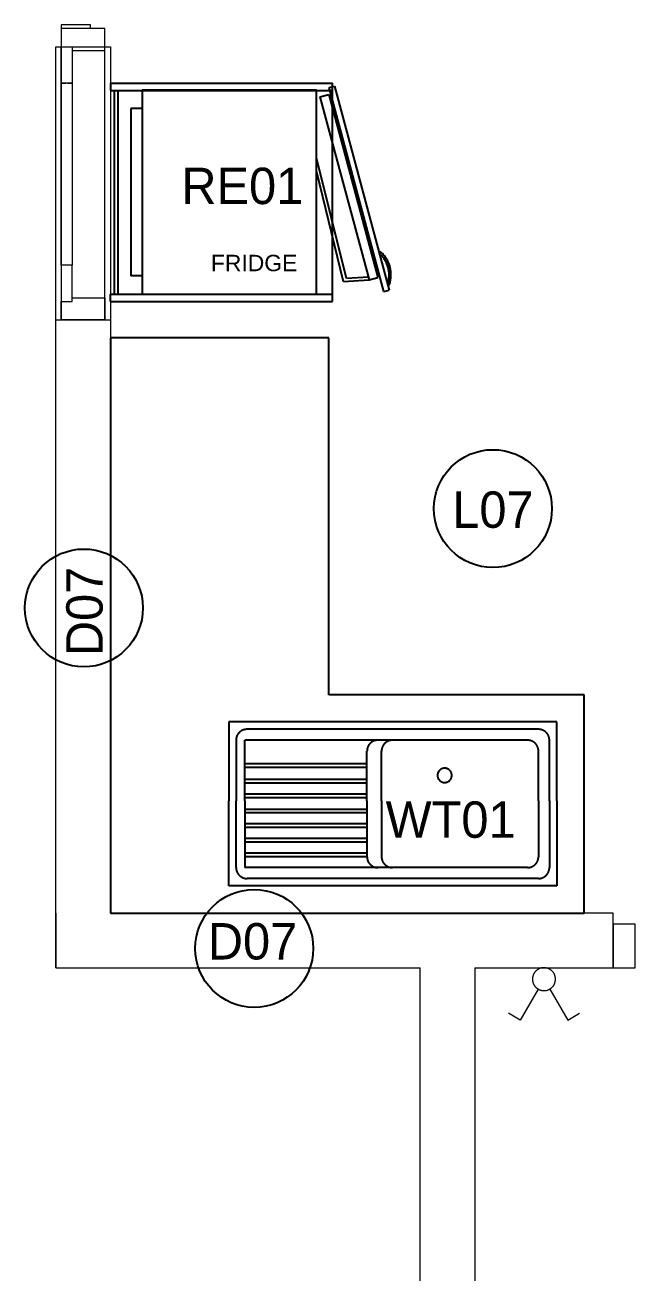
# Model space of a CAD drawing. Header units: metres. Extents: x 0 to 2861, y -1 to 1496.
# Drawn here: x 4.377 to 6.051, y 7.264 to 10.69 of the extents above; entities that cross this region are included whole.
import ezdxf

# ---------------------------------------------------------------- set-up
doc = ezdxf.new("R2010")
doc.units = ezdxf.units.M
for name, color, linetype, lineweight in [('#SAKLAR', 4, 'Continuous', 20), ('ARS-KUSEN', 25, 'Continuous', 9), ('ARS_DINDING', 1, 'Continuous', 15)]:
    doc.layers.add(name, color=color, linetype=linetype, lineweight=lineweight)
for name, color, linetype in [('ARS-FURNITURE', 252, 'Continuous'), ('ARS-RANGKA ATAP', 6, 'Continuous'), ('FURNITURE', 251, 'Continuous'), ('TEKS', 7, 'Continuous')]:
    doc.layers.add(name, color=color, linetype=linetype)
doc.styles.add('Helvetica Neue Regular', font='')
doc.styles.get('Helvetica Neue Regular').set_extended_font_data('Helvetica Neue')

# ---------------------------------------------------------------- blocks, each defined once
blk = doc.blocks.new('fridge 1')
at = {"layer": 'FURNITURE'}
for points in [[(-5.64, 17.36), (55.36, 17.36)], [(-5.64, 17.36), (-5.64, 15.36)], [(55.36, -42.64), (55.36, 17.36)], [(-5.64, 15.36), (55.36, 15.36)], [(-4.64, 15.36), (-4.64, -40.64)], [(-3.64, 15.36), (-3.64, -40.64)], [(3.03, 15.41), (3.03, -40.59)], [(50.92, 15.41), (3.03, 15.41)], [(50.92, -40.59), (50.92, 15.41)], [(51.88, 13.57), (54.3, 14.21)], [(54.3, 14.21), (67.76, -36.02)], [(54.4, 16.15), (55.85, 16.54)], [(69.42, -39.87), (54.4, 16.15)], [(55.85, 16.54), (70.87, -39.48)], [(0, 10.41), (0, -35.59)], [(3.03, 10.41), (0, 10.41)], [(51.88, 13.57), (65.34, -36.66)], [(59.13, -36.29), (50.92, -3.14)], [(58.35, -37.24), (51.02, -7.06)], [(70.86, -38.17), (70.96, -37.9), (71.04, -37.63), (71.11, -37.35), (71.18, -37.08), (71.24, -36.8), (71.28, -36.52), (71.32, -36.23), (71.35, -35.95), (71.36, -35.67), (71.37, -35.38), (71.37, -35.1), (71.36, -34.82), (71.34, -34.53), (71.31, -34.25), (71.27, -33.97), (71.22, -33.69), (71.16, -33.41), (71.09, -33.14), (71.01, -32.86), (70.92, -32.59), (70.83, -32.33), (70.72, -32.06), (70.61, -31.8), (70.48, -31.55), (70.35, -31.29), (70.21, -31.05), (70.06, -30.81), (69.9, -30.57), (69.74, -30.34), (69.57, -30.11), (69.39, -29.89), (69.2, -29.68), (69, -29.47), (68.8, -29.27), (68.59, -29.08), (68.38, -28.89)], [(70.62, -37.26), (70.68, -37), (70.74, -36.74), (70.78, -36.47), (70.82, -36.2), (70.85, -35.94), (70.86, -35.67), (70.87, -35.4), (70.87, -35.13), (70.86, -34.86), (70.84, -34.59), (70.81, -34.32), (70.77, -34.06), (70.73, -33.79), (70.67, -33.53), (70.61, -33.27), (70.53, -33.01), (70.45, -32.75), (70.36, -32.5), (70.26, -32.25), (70.15, -32), (70.03, -31.76), (69.9, -31.52), (69.77, -31.29), (69.63, -31.06), (69.48, -30.83), (69.32, -30.61), (69.16, -30.4), (68.98, -30.19), (68.81, -29.99), (68.62, -29.79)], [(3.03, -35.59), (0, -35.59)], [(65.35, -36.72), (58.35, -37.24)], [(65.19, -35.92), (59.13, -36.29)], [(65.34, -36.66), (67.76, -36.02)], [(70.86, -38.17), (70.62, -37.26)], [(-5.64, -40.64), (55.36, -40.64)], [(-5.64, -42.64), (-5.64, -40.64)], [(3.03, -40.59), (50.92, -40.59)], [(3.78, -40.59), (52.17, -40.59)], [(69.42, -39.87), (70.87, -39.48)], [(-5.64, -42.64), (55.36, -42.64)]]:
    blk.add_lwpolyline(points, dxfattribs=at)
at = {"layer": 'FURNITURE', "insert": (21.93, -34.36), "char_height": 4.5, "width": 53.7049, "attachment_point": 7, "style": 'Helvetica Neue Regular'}
blk.add_mtext('FRIDGE', dxfattribs=at)

msp = doc.modelspace()

# ---------------------------------------------------------------- linework, layer by layer
at = {"layer": '#SAKLAR'}
msp.add_lwpolyline([(5.7698, 8.0684), (5.7698, 8.0673), (5.7699, 8.0662), (5.77, 8.0651), (5.7701, 8.064), (5.7703, 8.063), (5.7705, 8.0619), (5.7708, 8.0608), (5.771, 8.0598), (5.7714, 8.0587), (5.7717, 8.0577), (5.7721, 8.0567), (5.7725, 8.0556), (5.773, 8.0547), (5.7735, 8.0537), (5.774, 8.0527), (5.7746, 8.0518), (5.7752, 8.0509), (5.7758, 8.05), (5.7765, 8.0491), (5.7772, 8.0482), (5.7779, 8.0474), (5.7786, 8.0466), (5.7794, 8.0458), (5.7802, 8.0451), (5.781, 8.0444), (5.7819, 8.0437), (5.7827, 8.043), (5.7836, 8.0424), (5.7845, 8.0418), (5.7855, 8.0412), (5.7864, 8.0407), (5.7874, 8.0402), (5.7884, 8.0397), (5.7894, 8.0393), (5.7904, 8.0389), (5.7915, 8.0385), (5.7925, 8.0382), (5.7936, 8.0379), (5.7946, 8.0376), (5.7957, 8.0374), (5.7968, 8.0372), (5.7979, 8.0371), (5.799, 8.037), (5.8, 8.0369), (5.8011, 8.0369), (5.8022, 8.0369), (5.8033, 8.037), (5.8044, 8.037), (5.8055, 8.0372), (5.8066, 8.0373), (5.8077, 8.0375), (5.8087, 8.0378), (5.8098, 8.038), (5.8108, 8.0384), (5.8119, 8.0387), (5.8129, 8.0391), (5.8139, 8.0395), (5.8149, 8.04), (5.8159, 8.0404), (5.8169, 8.041), (5.8178, 8.0415), (5.8187, 8.0421), (5.8196, 8.0427), (5.8205, 8.0434), (5.8214, 8.0441), (5.8222, 8.0448), (5.823, 8.0455), (5.8238, 8.0463), (5.8246, 8.0471), (5.8253, 8.0479), (5.826, 8.0487), (5.8267, 8.0496), (5.8273, 8.0505), (5.8279, 8.0514), (5.8285, 8.0523), (5.829, 8.0533), (5.8295, 8.0542), (5.83, 8.0552), (5.8305, 8.0562), (5.8309, 8.0572), (5.8312, 8.0583), (5.8316, 8.0593), (5.8319, 8.0604), (5.8321, 8.0614), (5.8324, 8.0625), (5.8325, 8.0636), (5.8327, 8.0647), (5.8328, 8.0658), (5.8329, 8.0668), (5.8329, 8.0679), (5.8329, 8.069), (5.8329, 8.0701), (5.8328, 8.0712), (5.8327, 8.0723), (5.8325, 8.0734), (5.8323, 8.0745), (5.8321, 8.0755), (5.8319, 8.0766), (5.8315, 8.0777), (5.8312, 8.0787), (5.8308, 8.0797), (5.8304, 8.0808), (5.83, 8.0818), (5.8295, 8.0827), (5.829, 8.0837), (5.8284, 8.0847), (5.8279, 8.0856), (5.8273, 8.0865), (5.8266, 8.0874), (5.8259, 8.0882), (5.8252, 8.0891), (5.8245, 8.0899), (5.8238, 8.0907), (5.823, 8.0915), (5.8222, 8.0922), (5.8213, 8.0929), (5.8205, 8.0936), (5.8196, 8.0942), (5.8187, 8.0948), (5.8177, 8.0954), (5.8168, 8.096), (5.8158, 8.0965), (5.8149, 8.097), (5.8139, 8.0974), (5.8128, 8.0978), (5.8118, 8.0982), (5.8108, 8.0986), (5.8097, 8.0989), (5.8087, 8.0991), (5.8076, 8.0994), (5.8065, 8.0996), (5.8054, 8.0997), (5.8043, 8.0999), (5.8033, 8.0999), (5.8022, 8.1), (5.8011, 8.1), (5.8, 8.1), (5.7989, 8.0999), (5.7978, 8.0998), (5.7967, 8.0997), (5.7956, 8.0995), (5.7945, 8.0993), (5.7935, 8.099), (5.7924, 8.0987), (5.7914, 8.0984), (5.7903, 8.098), (5.7893, 8.0976), (5.7883, 8.0972), (5.7873, 8.0967), (5.7864, 8.0962), (5.7854, 8.0957), (5.7845, 8.0951), (5.7836, 8.0945), (5.7827, 8.0939), (5.7818, 8.0932), (5.7809, 8.0925), (5.7801, 8.0918), (5.7793, 8.091), (5.7786, 8.0902), (5.7778, 8.0894), (5.7771, 8.0886), (5.7764, 8.0878), (5.7758, 8.0869), (5.7751, 8.086), (5.7745, 8.0851), (5.774, 8.0841), (5.7735, 8.0832), (5.773, 8.0822), (5.7725, 8.0812), (5.7721, 8.0802), (5.7717, 8.0791), (5.7713, 8.0781), (5.771, 8.0771), (5.7707, 8.076), (5.7705, 8.0749), (5.7703, 8.0739), (5.7701, 8.0728), (5.77, 8.0717), (5.7699, 8.0706), (5.7698, 8.0695)], close=True, dxfattribs=at)
for points in [[(5.7856, 8.0411), (5.7365, 7.956)], [(5.8172, 8.0412), (5.8665, 7.9562)], [(5.7365, 7.956), (5.7038, 7.9749)], [(5.8665, 7.9562), (5.8992, 7.9751)]]:
    msp.add_lwpolyline(points, dxfattribs=at)
at = {"layer": 'ARS-FURNITURE'}
for points in [[(5.2113, 9.83), (4.6113, 9.83)], [(4.6113, 9.83), (4.6113, 8.25)], [(5.2113, 8.85), (5.2113, 9.83)], [(5.9113, 8.85), (5.2113, 8.85)], [(5.9113, 8.25), (5.9113, 8.85)], [(4.6113, 8.25), (5.9113, 8.25)]]:
    msp.add_lwpolyline(points, dxfattribs=at)
at = {"layer": 'ARS-KUSEN'}
for points in [[(4.5563, 10.69), (4.4763, 10.69)], [(4.4763, 10.69), (4.4763, 10.63)], [(4.5563, 10.68), (4.5563, 10.69)], [(4.5963, 10.68), (4.5563, 10.68)], [(4.5963, 10.63), (4.5963, 10.68)], [(4.4763, 10.63), (4.5963, 10.63)], [(4.4888, 10.03), (4.4763, 10.03), (4.4763, 10.53), (4.4888, 10.53)], [(4.4938, 10.53), (4.5063, 10.53), (4.5063, 10.03), (4.4938, 10.03)], [(4.4763, 9.88), (4.5963, 9.88)]]:
    msp.add_lwpolyline(points, dxfattribs=at)
for points in [[(4.4763, 10.68), (4.4763, 10.63), (4.5063, 10.63), (4.5063, 10.62), (4.5963, 10.62), (4.5963, 10.68)], [(4.5963, 9.88), (4.5963, 10.68), (4.4763, 10.68), (4.4763, 9.88)], [(4.4938, 10.53), (4.4763, 10.53), (4.4763, 10.63), (4.5063, 10.63), (4.5063, 10.53)], [(4.4938, 10.03), (4.4763, 10.03), (4.4763, 9.93), (4.5063, 9.93), (4.5063, 10.03)], [(4.4763, 9.88), (4.4763, 9.93), (4.5063, 9.93), (4.5063, 9.94), (4.5963, 9.94), (4.5963, 9.88)], [(5.9913, 8.1), (6.0413, 8.1), (6.0513, 8.1), (6.0513, 8.22), (5.9913, 8.22)]]:
    msp.add_lwpolyline(points, close=True, dxfattribs=at)
at = {"layer": 'ARS_DINDING', "color": 251}
for points in [[(4.4613, 8.1), (4.4613, 10.63)], [(4.4613, 10.63), (4.6113, 10.63)], [(4.4613, 10.63), (4.6113, 10.63)], [(4.6113, 10.63), (4.6113, 8.25)], [(4.4613, 9.88), (4.6113, 9.88)], [(4.4613, 9.88), (4.6113, 9.88)], [(4.4613, 8.25), (4.4613, 8.1), (5.4613, 8.1)], [(5.6113, 8.1), (5.9913, 8.1), (5.9913, 8.25), (4.6113, 8.25)], [(5.4613, 4.1), (5.4613, 8.1)], [(5.6113, 8.1), (5.6113, 3.25)]]:
    msp.add_lwpolyline(points, dxfattribs=at)
at = {"layer": 'FURNITURE'}
for points in [[(5.8363, 8.775), (4.9363, 8.775)], [(4.9363, 8.775), (4.9363, 8.5582)], [(5.8363, 8.5582), (5.8363, 8.775)], [(4.9863, 8.755), (4.9853, 8.755), (4.9843, 8.7549), (4.9833, 8.7548), (4.9823, 8.7547), (4.9812, 8.7546), (4.9802, 8.7544), (4.9792, 8.7541), (4.9782, 8.7539), (4.9773, 8.7536), (4.9763, 8.7533), (4.9753, 8.7529), (4.9744, 8.7525), (4.9735, 8.7521), (4.9725, 8.7516), (4.9716, 8.7511), (4.9707, 8.7506), (4.9699, 8.7501), (4.969, 8.7495), (4.9682, 8.7489), (4.9674, 8.7483), (4.9666, 8.7476), (4.9659, 8.7469), (4.9651, 8.7462), (4.9644, 8.7455), (4.9637, 8.7447), (4.9631, 8.7439), (4.9624, 8.7431), (4.9618, 8.7423), (4.9613, 8.7415), (4.9607, 8.7406), (4.9602, 8.7397), (4.9597, 8.7388), (4.9592, 8.7379), (4.9588, 8.737), (4.9584, 8.736), (4.9581, 8.735), (4.9577, 8.7341), (4.9574, 8.7331), (4.9572, 8.7321), (4.957, 8.7311), (4.9568, 8.7301), (4.9566, 8.7291), (4.9565, 8.7281), (4.9564, 8.727), (4.9564, 8.726), (4.9563, 8.725)], [(5.7863, 8.755), (4.9863, 8.755)], [(5.8163, 8.725), (5.8163, 8.726), (5.8163, 8.727), (5.8162, 8.7281), (5.8161, 8.7291), (5.8159, 8.7301), (5.8157, 8.7311), (5.8155, 8.7321), (5.8152, 8.7331), (5.8149, 8.7341), (5.8146, 8.735), (5.8142, 8.736), (5.8139, 8.737), (5.8134, 8.7379), (5.813, 8.7388), (5.8125, 8.7397), (5.812, 8.7406), (5.8114, 8.7415), (5.8108, 8.7423), (5.8102, 8.7431), (5.8096, 8.7439), (5.8089, 8.7447), (5.8083, 8.7455), (5.8075, 8.7462), (5.8068, 8.7469), (5.8061, 8.7476), (5.8053, 8.7483), (5.8045, 8.7489), (5.8036, 8.7495), (5.8028, 8.7501), (5.8019, 8.7506), (5.801, 8.7511), (5.8001, 8.7516), (5.7992, 8.7521), (5.7983, 8.7525), (5.7973, 8.7529), (5.7964, 8.7533), (5.7954, 8.7536), (5.7944, 8.7539), (5.7934, 8.7541), (5.7924, 8.7544), (5.7914, 8.7546), (5.7904, 8.7547), (5.7894, 8.7548), (5.7884, 8.7549), (5.7874, 8.755), (5.7863, 8.755)], [(4.9563, 8.725), (4.9563, 8.5582)], [(5.3856, 8.725), (4.9803, 8.725)], [(4.9803, 8.5582), (4.9803, 8.725)], [(5.3456, 8.725), (5.3446, 8.725), (5.3436, 8.7249), (5.3426, 8.7248), (5.3416, 8.7247), (5.3405, 8.7246), (5.3395, 8.7244), (5.3385, 8.7241), (5.3376, 8.7239), (5.3366, 8.7236), (5.3356, 8.7233), (5.3346, 8.7229), (5.3337, 8.7225), (5.3328, 8.7221), (5.3318, 8.7216), (5.3309, 8.7211), (5.3301, 8.7206), (5.3292, 8.7201), (5.3283, 8.7195), (5.3275, 8.7189), (5.3267, 8.7183), (5.3259, 8.7176), (5.3252, 8.7169), (5.3244, 8.7162), (5.3237, 8.7155), (5.323, 8.7147), (5.3224, 8.7139), (5.3217, 8.7131), (5.3211, 8.7123), (5.3206, 8.7115), (5.32, 8.7106), (5.3195, 8.7097), (5.319, 8.7088), (5.3186, 8.7079), (5.3181, 8.707), (5.3177, 8.706), (5.3174, 8.705), (5.3171, 8.7041), (5.3168, 8.7031), (5.3165, 8.7021), (5.3163, 8.7011), (5.3161, 8.7001), (5.3159, 8.6991), (5.3158, 8.6981), (5.3157, 8.697), (5.3157, 8.696), (5.3156, 8.695)], [(5.3856, 8.725), (5.3846, 8.725), (5.3836, 8.7249), (5.3826, 8.7248), (5.3816, 8.7247), (5.3805, 8.7246), (5.3795, 8.7244), (5.3785, 8.7241), (5.3776, 8.7239), (5.3766, 8.7236), (5.3756, 8.7233), (5.3746, 8.7229), (5.3737, 8.7225), (5.3728, 8.7221), (5.3718, 8.7216), (5.3709, 8.7211), (5.3701, 8.7206), (5.3692, 8.7201), (5.3683, 8.7195), (5.3675, 8.7189), (5.3667, 8.7183), (5.3659, 8.7176), (5.3652, 8.7169), (5.3644, 8.7162), (5.3637, 8.7155), (5.363, 8.7147), (5.3624, 8.7139), (5.3617, 8.7131), (5.3611, 8.7123), (5.3606, 8.7115), (5.36, 8.7106), (5.3595, 8.7097), (5.359, 8.7088), (5.3586, 8.7079), (5.3581, 8.707), (5.3577, 8.706), (5.3574, 8.705), (5.3571, 8.7041), (5.3568, 8.7031), (5.3565, 8.7021), (5.3563, 8.7011), (5.3561, 8.7001), (5.3559, 8.6991), (5.3558, 8.6981), (5.3557, 8.697), (5.3557, 8.696), (5.3556, 8.695)], [(5.7563, 8.725), (5.3856, 8.725)], [(5.7863, 8.695), (5.7863, 8.696), (5.7863, 8.697), (5.7862, 8.6981), (5.7861, 8.6991), (5.7859, 8.7001), (5.7857, 8.7011), (5.7855, 8.7021), (5.7852, 8.7031), (5.7849, 8.7041), (5.7846, 8.705), (5.7842, 8.706), (5.7839, 8.707), (5.7834, 8.7079), (5.783, 8.7088), (5.7825, 8.7097), (5.782, 8.7106), (5.7814, 8.7115), (5.7808, 8.7123), (5.7802, 8.7131), (5.7796, 8.7139), (5.7789, 8.7147), (5.7783, 8.7155), (5.7775, 8.7162), (5.7768, 8.7169), (5.7761, 8.7176), (5.7753, 8.7183), (5.7745, 8.7189), (5.7736, 8.7195), (5.7728, 8.7201), (5.7719, 8.7206), (5.771, 8.7211), (5.7701, 8.7216), (5.7692, 8.7221), (5.7683, 8.7225), (5.7673, 8.7229), (5.7664, 8.7233), (5.7654, 8.7236), (5.7644, 8.7239), (5.7634, 8.7241), (5.7624, 8.7244), (5.7614, 8.7246), (5.7604, 8.7247), (5.7594, 8.7248), (5.7584, 8.7249), (5.7574, 8.725), (5.7563, 8.725)], [(5.8163, 8.5582), (5.8163, 8.725)], [(5.3156, 8.5582), (5.3156, 8.695)], [(5.3556, 8.5582), (5.3556, 8.695)], [(5.7863, 8.5582), (5.7863, 8.695)], [(5.3156, 8.6601), (4.9803, 8.6601)], [(5.3156, 8.6501), (4.9803, 8.6501)], [(5.3156, 8.617), (4.9803, 8.617)], [(5.3156, 8.607), (4.9803, 8.607)], [(5.3156, 8.577), (4.9803, 8.577)], [(5.3156, 8.567), (4.9803, 8.567)], [(4.9363, 8.325), (4.9363, 8.5582)], [(4.9563, 8.375), (4.9563, 8.5582)], [(4.9803, 8.5582), (4.9803, 8.375)], [(5.3156, 8.535), (4.9803, 8.535)], [(5.3156, 8.5582), (5.3156, 8.405)], [(5.3556, 8.5582), (5.3556, 8.405)], [(5.7863, 8.5582), (5.7863, 8.405)], [(5.8163, 8.5582), (5.8163, 8.375)], [(5.8363, 8.5582), (5.8363, 8.325)], [(5.3156, 8.525), (4.9803, 8.525)], [(5.3156, 8.495), (4.9803, 8.495)], [(5.3156, 8.485), (4.9803, 8.485)], [(5.3156, 8.455), (4.9803, 8.455)], [(5.3156, 8.445), (4.9803, 8.445)], [(5.3156, 8.415), (4.9803, 8.415)], [(5.3156, 8.405), (4.9803, 8.405)], [(5.3156, 8.405), (5.3157, 8.404), (5.3157, 8.403), (5.3158, 8.4019), (5.3159, 8.4009), (5.3161, 8.3999), (5.3163, 8.3989), (5.3165, 8.3979), (5.3168, 8.3969), (5.3171, 8.3959), (5.3174, 8.395), (5.3177, 8.394), (5.3181, 8.393), (5.3186, 8.3921), (5.319, 8.3912), (5.3195, 8.3903), (5.32, 8.3894), (5.3206, 8.3885), (5.3211, 8.3877), (5.3217, 8.3869), (5.3224, 8.3861), (5.323, 8.3853), (5.3237, 8.3845), (5.3244, 8.3838), (5.3252, 8.3831), (5.3259, 8.3824), (5.3267, 8.3817), (5.3275, 8.3811), (5.3283, 8.3805), (5.3292, 8.3799), (5.3301, 8.3794), (5.3309, 8.3789), (5.3318, 8.3784), (5.3328, 8.3779), (5.3337, 8.3775), (5.3346, 8.3771), (5.3356, 8.3767), (5.3366, 8.3764), (5.3376, 8.3761), (5.3385, 8.3759), (5.3395, 8.3756), (5.3405, 8.3754), (5.3416, 8.3753), (5.3426, 8.3752), (5.3436, 8.3751), (5.3446, 8.375), (5.3456, 8.375)], [(5.3556, 8.405), (5.3557, 8.404), (5.3557, 8.403), (5.3558, 8.4019), (5.3559, 8.4009), (5.3561, 8.3999), (5.3563, 8.3989), (5.3565, 8.3979), (5.3568, 8.3969), (5.3571, 8.3959), (5.3574, 8.395), (5.3577, 8.394), (5.3581, 8.393), (5.3586, 8.3921), (5.359, 8.3912), (5.3595, 8.3903), (5.36, 8.3894), (5.3606, 8.3885), (5.3611, 8.3877), (5.3617, 8.3869), (5.3624, 8.3861), (5.363, 8.3853), (5.3637, 8.3845), (5.3644, 8.3838), (5.3652, 8.3831), (5.3659, 8.3824), (5.3667, 8.3817), (5.3675, 8.3811), (5.3683, 8.3805), (5.3692, 8.3799), (5.3701, 8.3794), (5.3709, 8.3789), (5.3718, 8.3784), (5.3728, 8.3779), (5.3737, 8.3775), (5.3746, 8.3771), (5.3756, 8.3767), (5.3766, 8.3764), (5.3776, 8.3761), (5.3785, 8.3759), (5.3795, 8.3756), (5.3805, 8.3754), (5.3816, 8.3753), (5.3826, 8.3752), (5.3836, 8.3751), (5.3846, 8.375), (5.3856, 8.375)], [(5.7563, 8.375), (5.7574, 8.375), (5.7584, 8.3751), (5.7594, 8.3752), (5.7604, 8.3753), (5.7614, 8.3754), (5.7624, 8.3756), (5.7634, 8.3759), (5.7644, 8.3761), (5.7654, 8.3764), (5.7664, 8.3767), (5.7673, 8.3771), (5.7683, 8.3775), (5.7692, 8.3779), (5.7701, 8.3784), (5.771, 8.3789), (5.7719, 8.3794), (5.7728, 8.3799), (5.7736, 8.3805), (5.7745, 8.3811), (5.7753, 8.3817), (5.7761, 8.3824), (5.7768, 8.3831), (5.7775, 8.3838), (5.7783, 8.3845), (5.7789, 8.3853), (5.7796, 8.3861), (5.7802, 8.3869), (5.7808, 8.3877), (5.7814, 8.3885), (5.782, 8.3894), (5.7825, 8.3903), (5.783, 8.3912), (5.7834, 8.3921), (5.7839, 8.393), (5.7842, 8.394), (5.7846, 8.395), (5.7849, 8.3959), (5.7852, 8.3969), (5.7855, 8.3979), (5.7857, 8.3989), (5.7859, 8.3999), (5.7861, 8.4009), (5.7862, 8.4019), (5.7863, 8.403), (5.7863, 8.404), (5.7863, 8.405)], [(4.9563, 8.375), (4.9564, 8.374), (4.9564, 8.373), (4.9565, 8.3719), (4.9566, 8.3709), (4.9568, 8.3699), (4.957, 8.3689), (4.9572, 8.3679), (4.9574, 8.3669), (4.9577, 8.3659), (4.9581, 8.365), (4.9584, 8.364), (4.9588, 8.363), (4.9592, 8.3621), (4.9597, 8.3612), (4.9602, 8.3603), (4.9607, 8.3594), (4.9613, 8.3585), (4.9618, 8.3577), (4.9624, 8.3569), (4.9631, 8.3561), (4.9637, 8.3553), (4.9644, 8.3545), (4.9651, 8.3538), (4.9659, 8.3531), (4.9666, 8.3524), (4.9674, 8.3517), (4.9682, 8.3511), (4.969, 8.3505), (4.9699, 8.3499), (4.9707, 8.3494), (4.9716, 8.3489), (4.9725, 8.3484), (4.9735, 8.3479), (4.9744, 8.3475), (4.9753, 8.3471), (4.9763, 8.3467), (4.9773, 8.3464), (4.9782, 8.3461), (4.9792, 8.3459), (4.9802, 8.3456), (4.9812, 8.3454), (4.9823, 8.3453), (4.9833, 8.3452), (4.9843, 8.3451), (4.9853, 8.345), (4.9863, 8.345)], [(5.3856, 8.375), (4.9803, 8.375)], [(5.7563, 8.375), (5.3856, 8.375)], [(5.7863, 8.345), (5.7874, 8.345), (5.7884, 8.3451), (5.7894, 8.3452), (5.7904, 8.3453), (5.7914, 8.3454), (5.7924, 8.3456), (5.7934, 8.3459), (5.7944, 8.3461), (5.7954, 8.3464), (5.7964, 8.3467), (5.7973, 8.3471), (5.7983, 8.3475), (5.7992, 8.3479), (5.8001, 8.3484), (5.801, 8.3489), (5.8019, 8.3494), (5.8028, 8.3499), (5.8036, 8.3505), (5.8045, 8.3511), (5.8053, 8.3517), (5.8061, 8.3524), (5.8068, 8.3531), (5.8075, 8.3538), (5.8083, 8.3545), (5.8089, 8.3553), (5.8096, 8.3561), (5.8102, 8.3569), (5.8108, 8.3577), (5.8114, 8.3585), (5.812, 8.3594), (5.8125, 8.3603), (5.813, 8.3612), (5.8134, 8.3621), (5.8139, 8.363), (5.8142, 8.364), (5.8146, 8.365), (5.8149, 8.3659), (5.8152, 8.3669), (5.8155, 8.3679), (5.8157, 8.3689), (5.8159, 8.3699), (5.8161, 8.3709), (5.8162, 8.3719), (5.8163, 8.373), (5.8163, 8.374), (5.8163, 8.375)], [(5.7863, 8.345), (4.9863, 8.345)], [(5.8363, 8.325), (4.9363, 8.325)]]:
    msp.add_lwpolyline(points, dxfattribs=at)
msp.add_lwpolyline([(5.5092, 8.6284), (5.5092, 8.6277), (5.5092, 8.627), (5.5093, 8.6264), (5.5094, 8.6257), (5.5095, 8.625), (5.5096, 8.6243), (5.5097, 8.6237), (5.5099, 8.623), (5.5101, 8.6224), (5.5103, 8.6217), (5.5106, 8.6211), (5.5108, 8.6204), (5.5111, 8.6198), (5.5114, 8.6192), (5.5118, 8.6186), (5.5121, 8.618), (5.5125, 8.6175), (5.5129, 8.6169), (5.5133, 8.6163), (5.5137, 8.6158), (5.5142, 8.6153), (5.5146, 8.6148), (5.5151, 8.6143), (5.5156, 8.6138), (5.5161, 8.6134), (5.5166, 8.613), (5.5172, 8.6125), (5.5177, 8.6121), (5.5183, 8.6118), (5.5189, 8.6114), (5.5195, 8.6111), (5.5201, 8.6108), (5.5207, 8.6105), (5.5213, 8.6102), (5.522, 8.61), (5.5226, 8.6097), (5.5233, 8.6095), (5.5239, 8.6093), (5.5246, 8.6092), (5.5253, 8.6091), (5.5259, 8.6089), (5.5266, 8.6089), (5.5273, 8.6088), (5.528, 8.6087), (5.5287, 8.6087), (5.5293, 8.6087), (5.53, 8.6088), (5.5307, 8.6088), (5.5314, 8.6089), (5.5321, 8.609), (5.5327, 8.6091), (5.5334, 8.6093), (5.5341, 8.6094), (5.5347, 8.6096), (5.5354, 8.6098), (5.536, 8.6101), (5.5366, 8.6103), (5.5373, 8.6106), (5.5379, 8.6109), (5.5385, 8.6112), (5.5391, 8.6116), (5.5396, 8.612), (5.5402, 8.6123), (5.5408, 8.6127), (5.5413, 8.6132), (5.5418, 8.6136), (5.5423, 8.6141), (5.5428, 8.6145), (5.5433, 8.615), (5.5437, 8.6156), (5.5442, 8.6161), (5.5446, 8.6166), (5.545, 8.6172), (5.5454, 8.6177), (5.5457, 8.6183), (5.5461, 8.6189), (5.5464, 8.6195), (5.5467, 8.6201), (5.547, 8.6208), (5.5472, 8.6214), (5.5474, 8.622), (5.5477, 8.6227), (5.5478, 8.6233), (5.548, 8.624), (5.5481, 8.6247), (5.5483, 8.6253), (5.5484, 8.626), (5.5484, 8.6267), (5.5485, 8.6274), (5.5485, 8.6281), (5.5485, 8.6287), (5.5485, 8.6294), (5.5484, 8.6301), (5.5484, 8.6308), (5.5483, 8.6315), (5.5481, 8.6321), (5.548, 8.6328), (5.5478, 8.6335), (5.5477, 8.6341), (5.5474, 8.6348), (5.5472, 8.6354), (5.547, 8.636), (5.5467, 8.6367), (5.5464, 8.6373), (5.5461, 8.6379), (5.5457, 8.6385), (5.5454, 8.6391), (5.545, 8.6396), (5.5446, 8.6402), (5.5442, 8.6407), (5.5437, 8.6412), (5.5433, 8.6418), (5.5428, 8.6422), (5.5423, 8.6427), (5.5418, 8.6432), (5.5413, 8.6436), (5.5408, 8.644), (5.5402, 8.6444), (5.5396, 8.6448), (5.5391, 8.6452), (5.5385, 8.6455), (5.5379, 8.6459), (5.5373, 8.6462), (5.5366, 8.6465), (5.536, 8.6467), (5.5354, 8.647), (5.5347, 8.6472), (5.5341, 8.6474), (5.5334, 8.6475), (5.5327, 8.6477), (5.5321, 8.6478), (5.5314, 8.6479), (5.5307, 8.648), (5.53, 8.648), (5.5293, 8.6481), (5.5287, 8.6481), (5.528, 8.648), (5.5273, 8.648), (5.5266, 8.6479), (5.5259, 8.6479), (5.5253, 8.6477), (5.5246, 8.6476), (5.5239, 8.6474), (5.5233, 8.6473), (5.5226, 8.6471), (5.522, 8.6468), (5.5213, 8.6466), (5.5207, 8.6463), (5.5201, 8.646), (5.5195, 8.6457), (5.5189, 8.6454), (5.5183, 8.645), (5.5177, 8.6446), (5.5172, 8.6442), (5.5166, 8.6438), (5.5161, 8.6434), (5.5156, 8.643), (5.5151, 8.6425), (5.5146, 8.642), (5.5142, 8.6415), (5.5137, 8.641), (5.5133, 8.6404), (5.5129, 8.6399), (5.5125, 8.6393), (5.5121, 8.6388), (5.5118, 8.6382), (5.5114, 8.6376), (5.5111, 8.637), (5.5108, 8.6364), (5.5106, 8.6357), (5.5103, 8.6351), (5.5101, 8.6344), (5.5099, 8.6338), (5.5097, 8.6331), (5.5096, 8.6325), (5.5095, 8.6318), (5.5094, 8.6311), (5.5093, 8.6304), (5.5092, 8.6298), (5.5092, 8.6291)], close=True, dxfattribs=at)
at = {"layer": 'TEKS', "color": 5}
for centre in [(5.6612, 9.3612), (4.5387, 9.0883), (5.0061, 8.1529)]:
    msp.add_circle(centre, 0.1619, dxfattribs=at)

# ---------------------------------------------------------------- block references
at = {"layer": 'ARS-RANGKA ATAP', "color": 6, "lineweight": 0, "xscale": 0.01, "yscale": 0.01, "zscale": 0.01}
msp.add_blockref('fridge 1', (4.6678, 10.3564), dxfattribs=at)

# ---------------------------------------------------------------- texts
at = {"layer": 'TEKS', "color": 6, "char_height": 0.1, "attachment_point": 1}
for s, insert in [('RE01', (4.8061, 10.2978)), ('WT01', (5.3668, 8.5568))]:
    msp.add_mtext_dynamic_manual_height_columns(s, width=29.643153, gutter_width=1, heights=[0.091], dxfattribs=dict(at, insert=insert))
at = {"layer": 'TEKS', "char_height": 0.1, "attachment_point": 1}
for s, insert in [('L07', (5.5498, 9.4084)), ('D07', (4.8788, 8.2225))]:
    msp.add_mtext_dynamic_manual_height_columns(s, width=29.643153, gutter_width=1, heights=[0], dxfattribs=dict(at, insert=insert))
at = {"layer": 'TEKS', "insert": (4.4901, 8.9561), "char_height": 0.1, "attachment_point": 1, "rotation": 90}
msp.add_mtext_dynamic_manual_height_columns('D07', width=29.643153, gutter_width=1, heights=[0], dxfattribs=at)

doc.saveas('drawing.dxf')
